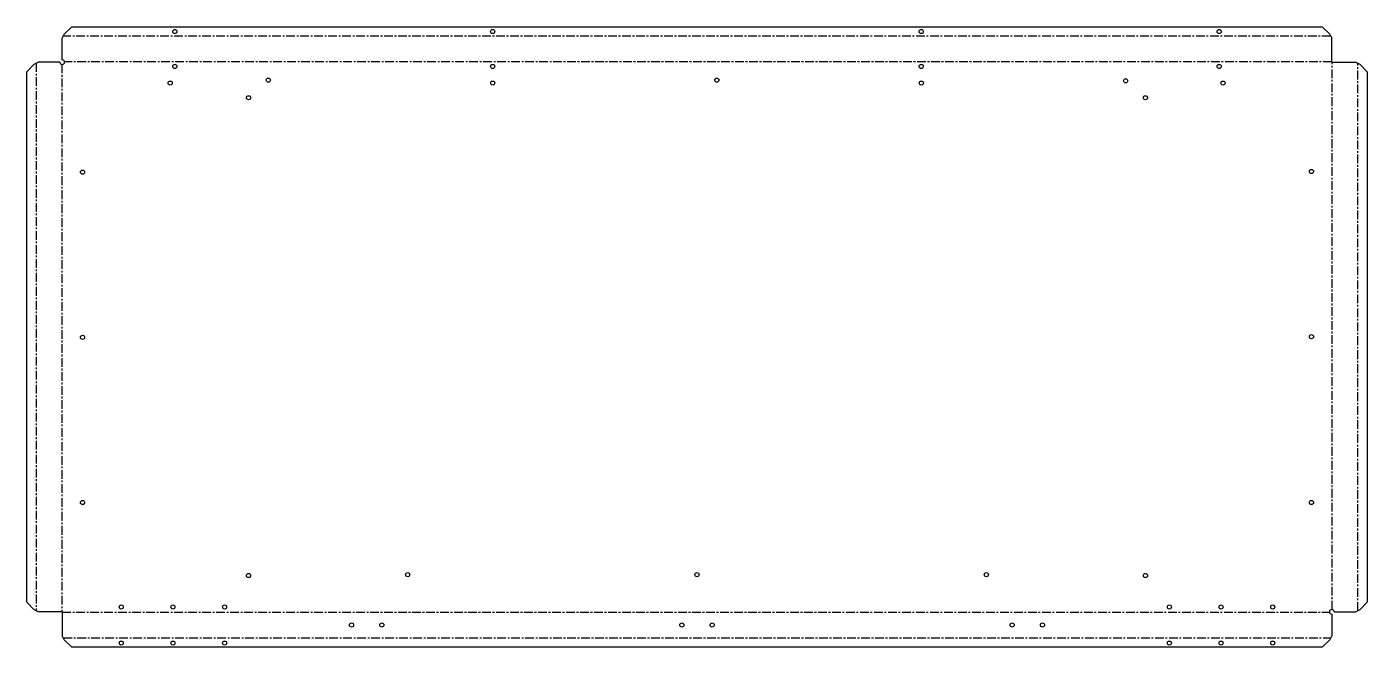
# Model space of a CAD drawing. Header units: millimetres. Extents: x -973 to 973, y -451 to 451.
import ezdxf

# ---------------------------------------------------------------- set-up
doc = ezdxf.new("R2010")
doc.units = ezdxf.units.MM
doc.linetypes.add('CENTERX2', pattern=[20.32, 12.7, -2.54, 2.54, -2.54])

msp = doc.modelspace()

# ---------------------------------------------------------------- linework, layer by layer
at = {"color": 7, "linetype": 'Continuous', "lineweight": 25}
for p, q in [((-907.7, 450.7), (-918.5, 439.9)), ((-907.7, 450.7), (907.7, 450.7)), ((918.5, 439.9), (907.7, 450.7)), ((-921.5, 434.3), (-918.5, 439.9)), ((-921.5, 402.7), (-921.5, 434.3)), ((918.5, 439.9), (921.5, 434.3)), ((921.5, 399.3), (921.5, 434.3)), ((-962.1, 396.3), (-972.9, 385.5)), ((-962.1, 396.3), (-956.5, 399.3)), ((-924.9, 399.3), (-956.5, 399.3)), ((921.5, 399.3), (956.5, 399.3)), ((956.5, 399.3), (962.1, 396.3)), ((972.9, 385.5), (962.1, 396.3)), ((-972.9, -385.5), (-972.9, 385.5)), ((972.9, 385.5), (972.9, -385.5)), ((-972.9, -385.5), (-962.1, -396.3)), ((962.1, -396.3), (972.9, -385.5)), ((-956.5, -399.3), (-962.1, -396.3)), ((-921.5, -399.3), (-956.5, -399.3)), ((-921.5, -399.3), (-921.5, -434.3)), ((921.5, -402.7), (921.5, -434.3)), ((924.9, -399.3), (956.5, -399.3)), ((962.1, -396.3), (956.5, -399.3)), ((-918.5, -439.9), (-921.5, -434.3)), ((-918.5, -439.9), (-907.7, -450.7)), ((907.7, -450.7), (918.5, -439.9)), ((921.5, -434.3), (918.5, -439.9)), ((907.7, -450.7), (-907.7, -450.7))]:
    msp.add_line(p, q, dxfattribs=at)
at = {"color": 7, "linetype": 'CENTERX2'}
for p, q in [((920, 437.1), (-920, 437.1)), ((-959.3, 397.8), (-959.3, -397.8)), ((-922, 396), (-922, -399.3)), ((921.5, 399.8), (-918.2, 399.8)), ((922, -396), (922, 399.3)), ((959.3, -397.8), (959.3, 397.8)), ((-921.5, -399.8), (918.2, -399.8)), ((-920, -437.1), (920, -437.1))]:
    msp.add_line(p, q, dxfattribs=at)
at = {"color": 7, "linetype": 'Continuous', "lineweight": 25}
for centre in [(-758, 443.8), (-296.7, 443.8), (325.5, 443.8), (758, 443.8), (-758, 393.1), (-296.7, 393.1), (325.5, 393.1), (758, 393.1), (-764.7, 368.9), (-622.2, 373.2), (-296.5, 368.9), (28.8, 373.2), (325.7, 368.9), (622.2, 372.2), (763.5, 368.9), (-651, 347.6), (651, 347.6), (-892, 239.5), (892, 240.5), (-892, -0.5), (892, 0.5), (-892, -240.5), (892, -240.5), (-651, -346.6), (-420, -345.3), (0, -345.3), (420, -345.3), (651, -346.6), (-835.8, -392.2), (-760.8, -392.2), (-685.8, -392.2), (685.8, -392.2), (760.8, -392.2), (835.8, -392.2), (-501.5, -418.5), (-457.5, -418.5), (-22, -418.5), (22, -418.5), (457.5, -418.5), (501.5, -418.5), (-835.8, -444.7), (-760.8, -444.7), (-685.8, -444.7), (685.8, -444.7), (760.8, -444.7), (835.8, -444.7)]:
    msp.add_circle(centre, 3, dxfattribs=at)
for centre, start, end in [((-921.5, 399.3), 180, 90), ((921.5, -399.3), 0, 270)]:
    msp.add_arc(centre, 3.36, start, end, dxfattribs=at)

doc.saveas('drawing.dxf')
